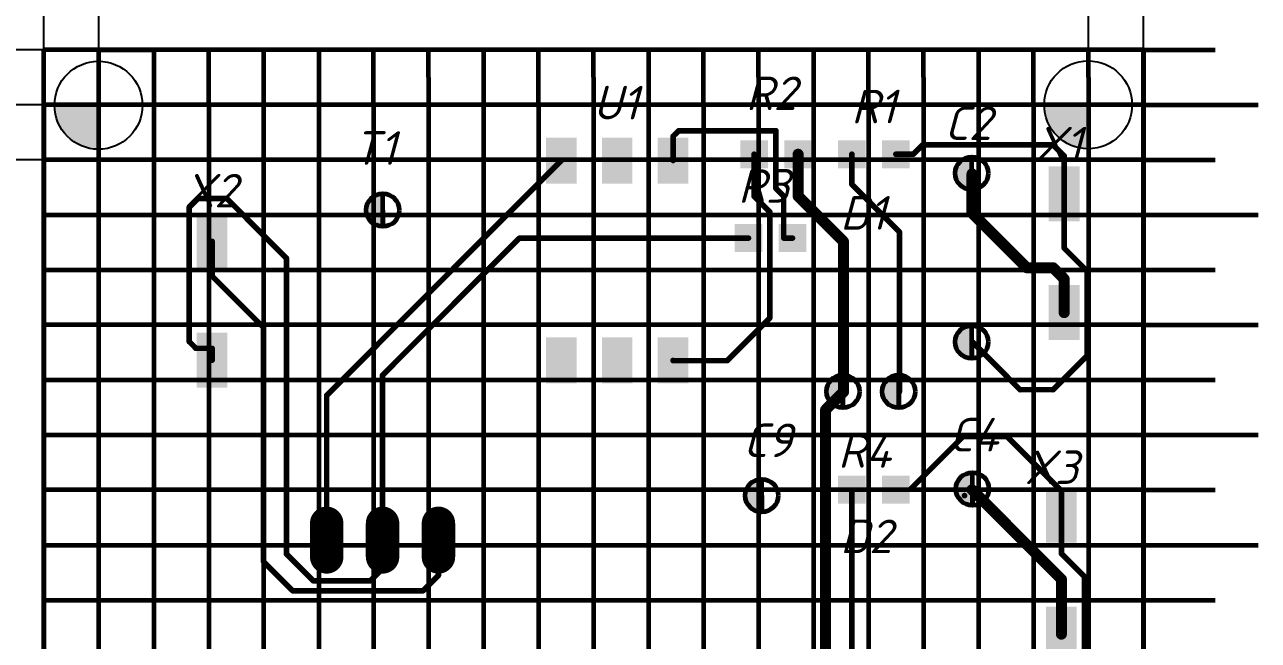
# Model space of a CAD drawing. Header units: millimetres. Extents: x 0 to 9139, y -367 to 2333.
# Drawn here: x 5731.8 to 5843.9, y 1739.6 to 1795.5 of the extents above; entities that cross this region are included whole.
import ezdxf

# ---------------------------------------------------------------- set-up
doc = ezdxf.new("R2010")
doc.units = ezdxf.units.MM
doc.header["$LTSCALE"] = 0.5
doc.layers.get('0').update_dxf_attribs({"lineweight": 60})
doc.layers.get('Defpoints').update_dxf_attribs({"color": 5})
for name, color, linetype in [('3-размеры', 6, 'Continuous'), ('BottomLayer', 5, 'Continuous'), ('TopLayer', 1, 'Continuous'), ('TopOverlay', 2, 'Continuous')]:
    doc.layers.add(name, color=color, linetype=linetype)
doc.layers.add('Слой1', color=7, linetype='Continuous', lineweight=60)
doc.styles.get("Standard").update_dxf_attribs({"font": 'isocpeui.ttf', "width": 0.9})
doc.dimstyles.new('ISO-25', dxfattribs={"dimtxt": 3.5, "dimasz": 3.5, "dimexe": 2, "dimexo": 0, "dimgap": 1, "dimtad": 1, "dimtoh": 1, "dimdec": 0, "dimtxsty": 'Standard', "dimcen": 2.5, "dimadec": 0, "dimazin": 0, "dimtfac": 1, "dimtdec": 0, "dimtmove": 0, "dimatfit": 3, "dimldrblk": 'DOTSMALL', "dimfxl": 1, "dimarcsym": 0})

# ---------------------------------------------------------------- blocks, each defined once
blk = doc.blocks.new('*D81')
at = {"layer": '3-размеры', "color": 0, "lineweight": -2, "transparency": 16777216}
for p, q in [((5733.51, 1788.23), (5733.51, 1812.15)), ((5833.51, 1788.23), (5833.51, 1812.15)), ((5737.01, 1810.15), (5830.01, 1810.15))]:
    blk.add_line(p, q, dxfattribs=at)
at = {"layer": '3-размеры', "color": 0, "transparency": 16777216}
for points in [[(5737.01, 1810.74), (5737.01, 1809.57), (5733.51, 1810.15)], [(5830.01, 1810.74), (5830.01, 1809.57), (5833.51, 1810.15)]]:
    blk.add_solid(points, dxfattribs=at)
at = {"layer": 'Defpoints', "color": 0, "transparency": 16777216}
for p in [(5833.51, 1810.15), (5733.51, 1788.23), (5833.51, 1788.23)]:
    blk.add_point(p, dxfattribs=at)
at = {"layer": '3-размеры', "color": 0, "transparency": 16777216, "insert": (5783.51, 1812.9), "char_height": 3.5, "width": 3.75, "attachment_point": 5}
blk.add_mtext('50h12', dxfattribs=at)
blk = doc.blocks.new('_DotSmall')
at = {"color": 0, "linetype": 'ByBlock', "const_width": 0.5}
blk.add_lwpolyline([(-0.0625, 0, 1), (0.0625, 0, 1)], format="xyb", close=True, dxfattribs=at)
blk = doc.blocks.new('*D77')
at = {"layer": '3-размеры', "color": 0, "lineweight": -2, "transparency": 16777216}
for p, q in [((5738.51, 1783.23), (5738.51, 1803.47)), ((5828.51, 1783.23), (5828.51, 1803.47)), ((5742.01, 1801.47), (5825.01, 1801.47))]:
    blk.add_line(p, q, dxfattribs=at)
at = {"layer": '3-размеры', "color": 0, "transparency": 16777216}
for points in [[(5742.01, 1802.05), (5742.01, 1800.89), (5738.51, 1801.47)], [(5825.01, 1802.05), (5825.01, 1800.89), (5828.51, 1801.47)]]:
    blk.add_solid(points, dxfattribs=at)
at = {"layer": 'Defpoints', "color": 0, "transparency": 16777216}
for p in [(5828.51, 1801.47), (5738.51, 1783.23), (5828.51, 1783.23)]:
    blk.add_point(p, dxfattribs=at)
at = {"layer": '3-размеры', "color": 0, "transparency": 16777216, "insert": (5783.51, 1804.22), "char_height": 3.5, "width": 4.1667, "attachment_point": 5}
blk.add_mtext('45%%P0.2', dxfattribs=at)
blk = doc.blocks.new('*D82')
at = {"layer": '3-размеры', "color": 0, "lineweight": -2, "transparency": 16777216}
for p, q in [((5733.51, 1783.23), (5733.51, 1803.45)), ((5738.51, 1783.23), (5738.51, 1803.45)), ((5730.01, 1801.45), (5711.02, 1801.45)), ((5738.51, 1801.45), (5733.51, 1801.45)), ((5742.01, 1801.45), (5745.51, 1801.45))]:
    blk.add_line(p, q, dxfattribs=at)
at = {"layer": '3-размеры', "color": 0, "transparency": 16777216}
for points in [[(5730.01, 1802.03), (5730.01, 1800.86), (5733.51, 1801.45)], [(5742.01, 1802.03), (5742.01, 1800.86), (5738.51, 1801.45)]]:
    blk.add_solid(points, dxfattribs=at)
at = {"layer": 'Defpoints', "color": 0, "transparency": 16777216}
for p in [(5733.51, 1801.45), (5733.51, 1783.23), (5738.51, 1783.23)]:
    blk.add_point(p, dxfattribs=at)
at = {"layer": '3-размеры', "color": 0, "transparency": 16777216, "insert": (5718.77, 1804.55), "char_height": 3.5, "attachment_point": 5}
blk.add_mtext('2,5%%P0.2', dxfattribs=at)
blk = doc.blocks.new('*D83')
at = {"layer": '3-размеры', "color": 0, "lineweight": -2, "transparency": 16777216}
for p, q in [((5733.51, 1793.23), (5715.27, 1793.23)), ((5717.27, 1789.73), (5717.27, 1491.73)), ((5733.51, 1488.23), (5715.27, 1488.23))]:
    blk.add_line(p, q, dxfattribs=at)
at = {"layer": '3-размеры', "color": 0, "transparency": 16777216}
for points in [[(5716.68, 1789.73), (5717.85, 1789.73), (5717.27, 1793.23)], [(5716.68, 1491.73), (5717.85, 1491.73), (5717.27, 1488.23)]]:
    blk.add_solid(points, dxfattribs=at)
at = {"layer": 'Defpoints', "color": 0, "transparency": 16777216}
for p in [(5733.51, 1793.23), (5717.27, 1488.23), (5733.51, 1488.23)]:
    blk.add_point(p, dxfattribs=at)
at = {"layer": '3-размеры', "color": 0, "transparency": 16777216, "insert": (5714.52, 1640.73), "char_height": 3.5, "attachment_point": 5, "rotation": 90}
blk.add_mtext('150h12', dxfattribs=at)
blk = doc.blocks.new('*D78')
at = {"layer": '3-размеры', "color": 0, "lineweight": -2, "transparency": 16777216}
for p, q in [((5738.51, 1783.23), (5725.18, 1783.23)), ((5727.18, 1779.73), (5727.18, 1496.76)), ((5738.52, 1493.26), (5725.18, 1493.26))]:
    blk.add_line(p, q, dxfattribs=at)
at = {"layer": '3-размеры', "color": 0, "transparency": 16777216}
for points in [[(5726.6, 1779.73), (5727.76, 1779.73), (5727.18, 1783.23)], [(5726.6, 1496.76), (5727.76, 1496.76), (5727.18, 1493.26)]]:
    blk.add_solid(points, dxfattribs=at)
at = {"layer": 'Defpoints', "color": 0, "transparency": 16777216}
for p in [(5738.51, 1783.23), (5727.18, 1493.26), (5738.52, 1493.26)]:
    blk.add_point(p, dxfattribs=at)
at = {"layer": '3-размеры', "color": 0, "transparency": 16777216, "insert": (5724.43, 1638.25), "char_height": 3.5, "attachment_point": 5, "rotation": 90}
blk.add_mtext('145%%P0.2', dxfattribs=at)
blk = doc.blocks.new('*U73')
for p, q in [((-5, 147.5), (-5, 152.5)), ((0.01, 147.5), (0, 152.5)), ((5, 152.5), (5, -152.5)), ((-5, 147.5), (-5, -152.5)), ((0.01, -152.5), (0.01, 147.5))]:
    blk.add_line(p, q)
blk = doc.blocks.new('*U74')
at = {"color": 0, "linetype": 'ByBlock', "lineweight": -2, "transparency": 16777216}
for p in [(0, 0), (15, 0), (30, 0), (45, 0), (60, 0), (75, 0), (90, 0)]:
    blk.add_blockref('*U73', p, dxfattribs=at)
blk = doc.blocks.new('*U75')
for p, q in [((50, 5), (-50, 5)), ((-50, 0), (50, 0)), ((-50, -5), (50, -5))]:
    blk.add_line(p, q)
blk = doc.blocks.new('*U76')
at = {"color": 0, "linetype": 'ByBlock', "lineweight": -2, "transparency": 16777216}
for p in [(0, 285), (0, 270), (0, 255)]:
    blk.add_blockref('*U75', p, dxfattribs=at)
blk = doc.blocks.new('*D84')
at = {"layer": '3-размеры', "color": 0, "lineweight": -2, "transparency": 16777216}
for p, q in [((5727.18, 1791.73), (5727.18, 1795.23)), ((5738.52, 1788.23), (5725.18, 1788.23)), ((5727.18, 1788.23), (5727.18, 1783.23)), ((5738.52, 1783.23), (5725.18, 1783.23)), ((5727.18, 1779.73), (5727.18, 1776.23)), ((5727.18, 1776.23), (5712.53, 1776.23))]:
    blk.add_line(p, q, dxfattribs=at)
at = {"layer": '3-размеры', "color": 0, "transparency": 16777216}
for points in [[(5726.6, 1791.73), (5727.76, 1791.73), (5727.18, 1788.23)], [(5726.6, 1779.73), (5727.76, 1779.73), (5727.18, 1783.23)]]:
    blk.add_solid(points, dxfattribs=at)
at = {"layer": 'Defpoints', "color": 0, "transparency": 16777216}
for p in [(5738.52, 1788.23), (5727.18, 1783.23), (5738.52, 1783.23)]:
    blk.add_point(p, dxfattribs=at)
at = {"layer": '3-размеры', "color": 0, "transparency": 16777216, "insert": (5719.35, 1779.33), "char_height": 3.5, "width": 5.4167, "attachment_point": 5}
blk.add_mtext('2,5%%P0,2', dxfattribs=at)

msp = doc.modelspace()

# ---------------------------------------------------------------- hatches: boundary and pattern name
h = msp.add_hatch(color=256)
h.dxf.hatch_style = 1
h.paths.add_polyline_path([(5817.88, 1783.5, 0.414214), (5816.38, 1782, 0.414214), (5817.88, 1780.5), (5817.88, 1782)])
h = msp.add_hatch(color=256)
h.dxf.hatch_style = 1
h.paths.add_polyline_path([(5764.34, 1780.16, 0.414214), (5762.84, 1778.66, 0.414214), (5764.34, 1777.16), (5764.34, 1778.66)])
h = msp.add_hatch(color=256)
h.dxf.hatch_style = 1
h.paths.add_polyline_path([(5817.88, 1768.18, 0.414214), (5816.38, 1766.68, 0.414214), (5817.88, 1765.18), (5817.88, 1766.68)])
h = msp.add_hatch(color=256)
h.dxf.hatch_style = 1
h.paths.add_polyline_path([(5806.17, 1763.68, 0.414214), (5804.67, 1762.18, 0.414214), (5806.17, 1760.68), (5806.17, 1762.18)])
h = msp.add_hatch(color=256)
h.dxf.hatch_style = 1
h.paths.add_polyline_path([(5811.25, 1763.68, 0.414214), (5809.75, 1762.18, 0.414214), (5811.25, 1760.68), (5811.25, 1762.18)])
h = msp.add_hatch(color=256)
h.dxf.hatch_style = 1
h.paths.add_polyline_path([(5798.79, 1754.22, 0.414214), (5797.29, 1752.72, 0.414214), (5798.79, 1751.22), (5798.79, 1752.72)])
h = msp.add_hatch(color=256)
h.dxf.hatch_style = 1
h.paths.add_polyline_path([(5817.95, 1754.82, 0.414214), (5816.45, 1753.32, 0.414214), (5817.95, 1751.82), (5817.95, 1753.32)])
at = {"layer": 'BottomLayer'}
h = msp.add_hatch(color=256, dxfattribs=at)
h.dxf.hatch_style = 1
edge = h.paths.add_edge_path()
edge.add_line((5738.49, 1788.18), (5734.49, 1788.18))
edge.add_arc((5738.52, 1788.2), 4.03, 180.378, 269.622)
edge.add_line((5738.49, 1784.18), (5738.49, 1788.18))
h = msp.add_hatch(color=256, dxfattribs=at)
h.dxf.hatch_style = 1
edge = h.paths.add_edge_path()
edge.add_line((5828.47, 1788.22), (5824.47, 1788.22))
edge.add_arc((5828.49, 1788.25), 4.03, 180.378, 269.622)
edge.add_line((5828.47, 1784.22), (5828.47, 1788.22))

# ---------------------------------------------------------------- linework, layer by layer
for p, q in [((5833.51, 1793.23), (5733.51, 1793.23)), ((5738.51, 1793.23), (5743.51, 1793.23)), ((5833.51, 1788.23), (5833.51, 1793.23)), ((5833.51, 1793.23), (5840.01, 1793.23)), ((5733.51, 1488.23), (5733.51, 1788.23)), ((5833.51, 1788.23), (5733.51, 1788.23)), ((5833.51, 1788.23), (5833.51, 1785.73)), ((5833.51, 1788.23), (5843.94, 1788.23)), ((5833.51, 1488.23), (5833.51, 1788.23)), ((5833.51, 1785.73), (5833.51, 1488.23)), ((5833.51, 1783.23), (5840.01, 1783.23)), ((5833.51, 1778.23), (5843.94, 1778.23)), ((5833.51, 1773.23), (5840.01, 1773.23)), ((5833.51, 1768.23), (5843.94, 1768.23)), ((5833.51, 1763.23), (5840.01, 1763.23)), ((5833.51, 1758.23), (5843.94, 1758.23)), ((5833.51, 1753.23), (5840.01, 1753.23)), ((5833.51, 1748.23), (5843.94, 1748.23)), ((5833.51, 1743.23), (5840.01, 1743.23))]:
    msp.add_line(p, q)
for centre in [(5738.49, 1788.18), (5828.47, 1788.22)]:
    msp.add_circle(centre, 4, dxfattribs=at)
at = {"layer": 'TopLayer'}
for points, const_width in [([(5791.24, 1785.86), (5790.73, 1785.36)], 0.508), ([(5800.08, 1785.86), (5791.24, 1785.86)], 0.508), ([(5800.08, 1780.63), (5800.08, 1785.86)], 0.508), ([(5790.73, 1783.16), (5790.73, 1785.36)], 0.508), ([(5813.44, 1784.59), (5812.58, 1783.73)], 0.508), ([(5825.28, 1784.59), (5813.44, 1784.59)], 0.508), ([(5826.29, 1783.58), (5825.28, 1784.59)], 0.508), ([(5780.57, 1783.16), (5759.24, 1761.82)], 0.508), ([(5798.1, 1779.92), (5798.1, 1783.73)], 0.508), ([(5802.1, 1779.92), (5802.1, 1783.73)], 1), ([(5806.99, 1780.99), (5806.99, 1783.73)], 0.508), ([(5812.58, 1783.73), (5810.99, 1783.73)], 0.508), ([(5826.29, 1780.14), (5826.29, 1783.58)], 0.508), ([(5817.91, 1778.4), (5817.91, 1781.95)], 1), ([(5811.31, 1776.67), (5806.99, 1780.99)], 0.508), ([(5799.52, 1778.5), (5798.1, 1779.92)], 0.508), ([(5800.79, 1779.92), (5800.08, 1780.63)], 0.508), ([(5800.79, 1776.11), (5800.79, 1779.92)], 0.508), ([(5806.23, 1775.79), (5802.1, 1779.92)], 1), ([(5826.29, 1775.2), (5826.29, 1780.14)], 0.508), ([(5747.55, 1779.72), (5746.74, 1778.9)], 0.508), ([(5746.74, 1766.71), (5746.74, 1778.9)], 0.508), ([(5750.15, 1779.72), (5747.55, 1779.72)], 0.508), ([(5755.58, 1774.28), (5750.15, 1779.72)], 0.508), ([(5822.89, 1773.42), (5817.91, 1778.4)], 1), ([(5799.52, 1768.85), (5799.52, 1778.5)], 0.508), ([(5811.31, 1762.14), (5811.31, 1776.67)], 0.508), ([(5748.82, 1772.66), (5748.82, 1775.82)], 0.508), ([(5776.76, 1776.11), (5764.32, 1763.66)], 0.508), ([(5797.59, 1776.11), (5776.76, 1776.11)], 0.508), ([(5801.59, 1776.11), (5800.79, 1776.11)], 0.508), ([(5806.23, 1762.14), (5806.23, 1775.79)], 1), ([(5755.58, 1747.41), (5755.58, 1774.28)], 0.508), ([(5828.38, 1773.11), (5826.29, 1775.2)], 0.508), ([(5825.28, 1773.42), (5822.89, 1773.42)], 1), ([(5826.29, 1772.4), (5825.28, 1773.42)], 1), ([(5828.38, 1765.44), (5828.38, 1773.11)], 0.508), ([(5753.5, 1767.98), (5748.82, 1772.66)], 0.508), ([(5826.29, 1769.34), (5826.29, 1772.4)], 1), ([(5799.52, 1768.85), (5795.66, 1764.98)], 0.508), ([(5753.5, 1746.72), (5753.5, 1767.98)], 0.508), ([(5747.35, 1766.1), (5746.74, 1766.71)], 0.508), ([(5822.28, 1762.34), (5817.91, 1766.71)], 0.508), ([(5748.82, 1766.1), (5747.35, 1766.1)], 0.508), ([(5748.82, 1765.02), (5748.82, 1766.1)], 0.508), ([(5828.38, 1765.44), (5825.28, 1762.34)], 0.508), ([(5790.73, 1764.98), (5790.73, 1765)], 0.508), ([(5795.66, 1764.98), (5790.73, 1764.98)], 0.508), ([(5764.32, 1748.68), (5764.32, 1763.66)], 0.508), ([(5759.24, 1748.68), (5759.24, 1761.82)], 0.508), ([(5806.23, 1762.14), (5804.6, 1760.51)], 1), ([(5825.28, 1762.34), (5822.28, 1762.34)], 0.508), ([(5804.6, 1735.57), (5804.6, 1760.51)], 1), ([(5817.1, 1758.08), (5812.27, 1753.25)], 0.508), ([(5821.11, 1758.08), (5817.1, 1758.08)], 0.508), ([(5826.04, 1753.15), (5821.11, 1758.08)], 0.508), ([(5806.99, 1738.26), (5806.99, 1753.25)], 0.508), ([(5826.04, 1745.12), (5817.91, 1753.25)], 1), ([(5826.04, 1750.93), (5826.04, 1753.15)], 0.508), ([(5759.24, 1750.2), (5759.24, 1747.15)], 3.05), ([(5764.32, 1750.2), (5764.32, 1747.15)], 3.05), ([(5769.4, 1750.2), (5769.4, 1747.15)], 3.05), ([(5826.04, 1747.46), (5826.04, 1750.93)], 0.508), ([(5764.32, 1746.09), (5764.32, 1748.68)], 0.508), ([(5769.4, 1745.48), (5769.4, 1748.68)], 0.508), ([(5758.01, 1744.98), (5755.58, 1747.41)], 0.508), ([(5828.12, 1745.38), (5826.04, 1747.46)], 0.508), ([(5756.15, 1744.07), (5753.5, 1746.72)], 0.508), ([(5764.32, 1746.09), (5763.21, 1744.98)], 0.508), ([(5769.4, 1745.48), (5767.99, 1744.07)], 0.508), ([(5826.04, 1740.13), (5826.04, 1745.12)], 1), ([(5828.12, 1736.94), (5828.12, 1745.38)], 0.508), ([(5767.99, 1744.07), (5756.15, 1744.07)], 0.508), ([(5763.21, 1744.98), (5758.01, 1744.98)], 0.508)]:
    msp.add_lwpolyline(points, dxfattribs=dict(at, const_width=const_width))
for points, const_width in [([(5791.37, 1785.86, -1), (5791.12, 1785.86, -1)], 0.254), ([(5791.37, 1785.86, -1), (5791.12, 1785.86, -1)], 0.254), ([(5800.21, 1785.86, -1), (5799.95, 1785.86, -1)], 0.254), ([(5800.21, 1785.86, -1), (5799.95, 1785.86, -1)], 0.254), ([(5790.86, 1785.36, -1), (5790.61, 1785.36, -1)], 0.254), ([(5790.86, 1785.36, -1), (5790.61, 1785.36, -1)], 0.254), ([(5813.57, 1784.59, -1), (5813.32, 1784.59, -1)], 0.254), ([(5813.57, 1784.59, -1), (5813.32, 1784.59, -1)], 0.254), ([(5825.41, 1784.59, -1), (5825.15, 1784.59, -1)], 0.254), ([(5825.41, 1784.59, -1), (5825.15, 1784.59, -1)], 0.254), ([(5780.7, 1783.16, -1), (5780.45, 1783.16, -1)], 0.254), ([(5790.86, 1783.16, -1), (5790.61, 1783.16, -1)], 0.254), ([(5798.23, 1783.73, -1), (5797.97, 1783.73, -1)], 0.254), ([(5802.35, 1783.73, -1), (5801.85, 1783.73, -1)], 0.5), ([(5807.12, 1783.73, -1), (5806.86, 1783.73, -1)], 0.254), ([(5811.12, 1783.73, -1), (5810.86, 1783.73, -1)], 0.254), ([(5812.71, 1783.73, -1), (5812.45, 1783.73, -1)], 0.254), ([(5812.71, 1783.73, -1), (5812.45, 1783.73, -1)], 0.254), ([(5826.42, 1783.58, -1), (5826.17, 1783.58, -1)], 0.254), ([(5826.42, 1783.58, -1), (5826.17, 1783.58, -1)], 0.254), ([(5818.16, 1781.95, -1), (5817.66, 1781.95, -1)], 0.5), ([(5807.12, 1780.99, -1), (5806.86, 1780.99, -1)], 0.254), ([(5807.12, 1780.99, -1), (5806.86, 1780.99, -1)], 0.254), ([(5798.23, 1779.92, -1), (5797.97, 1779.92, -1)], 0.254), ([(5798.23, 1779.92, -1), (5797.97, 1779.92, -1)], 0.254), ([(5800.21, 1780.63, -1), (5799.95, 1780.63, -1)], 0.254), ([(5800.21, 1780.63, -1), (5799.95, 1780.63, -1)], 0.254), ([(5800.92, 1779.92, -1), (5800.67, 1779.92, -1)], 0.254), ([(5800.92, 1779.92, -1), (5800.67, 1779.92, -1)], 0.254), ([(5802.35, 1779.92, -1), (5801.85, 1779.92, -1)], 0.5), ([(5802.35, 1779.92, -1), (5801.85, 1779.92, -1)], 0.5), ([(5826.42, 1780.14, -1), (5826.17, 1780.14, -1)], 0.254), ([(5826.42, 1780.14, -1), (5826.17, 1780.14, -1)], 0.254), ([(5746.87, 1778.9, -1), (5746.61, 1778.9, -1)], 0.254), ([(5746.87, 1778.9, -1), (5746.61, 1778.9, -1)], 0.254), ([(5747.68, 1779.72, -1), (5747.43, 1779.72, -1)], 0.254), ([(5747.68, 1779.72, -1), (5747.43, 1779.72, -1)], 0.254), ([(5750.27, 1779.72, -1), (5750.02, 1779.72, -1)], 0.254), ([(5750.27, 1779.72, -1), (5750.02, 1779.72, -1)], 0.254), ([(5818.16, 1778.4, -1), (5817.66, 1778.4, -1)], 0.5), ([(5818.16, 1778.4, -1), (5817.66, 1778.4, -1)], 0.5), ([(5799.65, 1778.5, -1), (5799.4, 1778.5, -1)], 0.254), ([(5799.65, 1778.5, -1), (5799.4, 1778.5, -1)], 0.254), ([(5811.44, 1776.67, -1), (5811.18, 1776.67, -1)], 0.254), ([(5811.44, 1776.67, -1), (5811.18, 1776.67, -1)], 0.254), ([(5748.95, 1775.82, -1), (5748.7, 1775.82, -1)], 0.254), ([(5776.89, 1776.11, -1), (5776.64, 1776.11, -1)], 0.254), ([(5776.89, 1776.11, -1), (5776.64, 1776.11, -1)], 0.254), ([(5797.72, 1776.11, -1), (5797.47, 1776.11, -1)], 0.254), ([(5800.92, 1776.11, -1), (5800.67, 1776.11, -1)], 0.254), ([(5800.92, 1776.11, -1), (5800.67, 1776.11, -1)], 0.254), ([(5801.72, 1776.11, -1), (5801.47, 1776.11, -1)], 0.254), ([(5806.48, 1775.79, -1), (5805.98, 1775.79, -1)], 0.5), ([(5806.48, 1775.79, -1), (5805.98, 1775.79, -1)], 0.5), ([(5755.71, 1774.28, -1), (5755.45, 1774.28, -1)], 0.254), ([(5755.71, 1774.28, -1), (5755.45, 1774.28, -1)], 0.254), ([(5826.42, 1775.2, -1), (5826.17, 1775.2, -1)], 0.254), ([(5826.42, 1775.2, -1), (5826.17, 1775.2, -1)], 0.254), ([(5823.14, 1773.42, -1), (5822.64, 1773.42, -1)], 0.5), ([(5823.14, 1773.42, -1), (5822.64, 1773.42, -1)], 0.5), ([(5825.53, 1773.42, -1), (5825.03, 1773.42, -1)], 0.5), ([(5825.53, 1773.42, -1), (5825.03, 1773.42, -1)], 0.5), ([(5828.5, 1773.11, -1), (5828.25, 1773.11, -1)], 0.254), ([(5828.5, 1773.11, -1), (5828.25, 1773.11, -1)], 0.254), ([(5748.95, 1772.66, -1), (5748.7, 1772.66, -1)], 0.254), ([(5748.95, 1772.66, -1), (5748.7, 1772.66, -1)], 0.254), ([(5826.54, 1772.4, -1), (5826.04, 1772.4, -1)], 0.5), ([(5826.54, 1772.4, -1), (5826.04, 1772.4, -1)], 0.5), ([(5799.65, 1768.85, -1), (5799.4, 1768.85, -1)], 0.254), ([(5799.65, 1768.85, -1), (5799.4, 1768.85, -1)], 0.254), ([(5826.54, 1769.34, -1), (5826.04, 1769.34, -1)], 0.5), ([(5753.63, 1767.98, -1), (5753.37, 1767.98, -1)], 0.254), ([(5753.63, 1767.98, -1), (5753.37, 1767.98, -1)], 0.254), ([(5746.87, 1766.71, -1), (5746.61, 1766.71, -1)], 0.254), ([(5746.87, 1766.71, -1), (5746.61, 1766.71, -1)], 0.254), ([(5818.04, 1766.71, -1), (5817.79, 1766.71, -1)], 0.254), ([(5747.48, 1766.1, -1), (5747.22, 1766.1, -1)], 0.254), ([(5747.48, 1766.1, -1), (5747.22, 1766.1, -1)], 0.254), ([(5748.95, 1766.1, -1), (5748.7, 1766.1, -1)], 0.254), ([(5748.95, 1766.1, -1), (5748.7, 1766.1, -1)], 0.254), ([(5828.5, 1765.44, -1), (5828.25, 1765.44, -1)], 0.254), ([(5828.5, 1765.44, -1), (5828.25, 1765.44, -1)], 0.254), ([(5748.95, 1765.02, -1), (5748.7, 1765.02, -1)], 0.254), ([(5790.86, 1765, -1), (5790.61, 1765, -1)], 0.254), ([(5790.86, 1764.98, -1), (5790.61, 1764.98, -1)], 0.254), ([(5790.86, 1764.98, -1), (5790.61, 1764.98, -1)], 0.254), ([(5795.79, 1764.98, -1), (5795.54, 1764.98, -1)], 0.254), ([(5795.79, 1764.98, -1), (5795.54, 1764.98, -1)], 0.254), ([(5764.45, 1763.66, -1), (5764.19, 1763.66, -1)], 0.254), ([(5764.45, 1763.66, -1), (5764.19, 1763.66, -1)], 0.254), ([(5759.37, 1761.82, -1), (5759.11, 1761.82, -1)], 0.254), ([(5759.37, 1761.82, -1), (5759.11, 1761.82, -1)], 0.254), ([(5806.48, 1762.14, -1), (5805.98, 1762.14, -1)], 0.5), ([(5806.48, 1762.14, -1), (5805.98, 1762.14, -1)], 0.5), ([(5811.44, 1762.14, -1), (5811.18, 1762.14, -1)], 0.254), ([(5822.41, 1762.34, -1), (5822.15, 1762.34, -1)], 0.254), ([(5822.41, 1762.34, -1), (5822.15, 1762.34, -1)], 0.254), ([(5825.41, 1762.34, -1), (5825.15, 1762.34, -1)], 0.254), ([(5825.41, 1762.34, -1), (5825.15, 1762.34, -1)], 0.254), ([(5804.85, 1760.51, -1), (5804.35, 1760.51, -1)], 0.5), ([(5804.85, 1760.51, -1), (5804.35, 1760.51, -1)], 0.5), ([(5821.24, 1758.08, -1), (5820.99, 1758.08, -1)], 0.254), ([(5821.24, 1758.08, -1), (5820.99, 1758.08, -1)], 0.254), ([(5818.16, 1753.25, -1), (5817.66, 1753.25, -1)], 0.5), ([(5826.17, 1753.15, -1), (5825.91, 1753.15, -1)], 0.254), ([(5826.17, 1753.15, -1), (5825.91, 1753.15, -1)], 0.254), ([(5817.36, 1752.72, -1), (5817.1, 1752.72, -1)], 0.254), ([(5817.36, 1752.72, -1), (5817.1, 1752.72, -1)], 0.254), ([(5760, 1750.2, -1), (5758.48, 1750.2, -1)], 1.52), ([(5765.08, 1750.2, -1), (5763.56, 1750.2, -1)], 1.52), ([(5770.16, 1750.2, -1), (5768.64, 1750.2, -1)], 1.52), ([(5826.17, 1750.93, -1), (5825.91, 1750.93, -1)], 0.254), ([(5826.17, 1750.93, -1), (5825.91, 1750.93, -1)], 0.254), ([(5760, 1747.15, -1), (5758.48, 1747.15, -1)], 1.52), ([(5759.37, 1748.68, -1), (5759.11, 1748.68, -1)], 0.254), ([(5765.08, 1747.15, -1), (5763.56, 1747.15, -1)], 1.52), ([(5764.45, 1748.68, -1), (5764.19, 1748.68, -1)], 0.254), ([(5764.45, 1748.68, -1), (5764.19, 1748.68, -1)], 0.254), ([(5770.16, 1747.15, -1), (5768.64, 1747.15, -1)], 1.52), ([(5769.53, 1748.68, -1), (5769.27, 1748.68, -1)], 0.254), ([(5755.71, 1747.41, -1), (5755.45, 1747.41, -1)], 0.254), ([(5755.71, 1747.41, -1), (5755.45, 1747.41, -1)], 0.254), ([(5826.17, 1747.46, -1), (5825.91, 1747.46, -1)], 0.254), ([(5826.17, 1747.46, -1), (5825.91, 1747.46, -1)], 0.254), ([(5753.63, 1746.72, -1), (5753.37, 1746.72, -1)], 0.254), ([(5753.63, 1746.72, -1), (5753.37, 1746.72, -1)], 0.254), ([(5764.45, 1746.09, -1), (5764.19, 1746.09, -1)], 0.254), ([(5764.45, 1746.09, -1), (5764.19, 1746.09, -1)], 0.254), ([(5769.53, 1745.48, -1), (5769.27, 1745.48, -1)], 0.254), ([(5769.53, 1745.48, -1), (5769.27, 1745.48, -1)], 0.254), ([(5826.29, 1745.12, -1), (5825.79, 1745.12, -1)], 0.5), ([(5826.29, 1745.12, -1), (5825.79, 1745.12, -1)], 0.5), ([(5828.25, 1745.38, -1), (5828, 1745.38, -1)], 0.254), ([(5828.25, 1745.38, -1), (5828, 1745.38, -1)], 0.254), ([(5756.28, 1744.07, -1), (5756.03, 1744.07, -1)], 0.254), ([(5756.28, 1744.07, -1), (5756.03, 1744.07, -1)], 0.254), ([(5758.14, 1744.98, -1), (5757.89, 1744.98, -1)], 0.254), ([(5758.14, 1744.98, -1), (5757.89, 1744.98, -1)], 0.254), ([(5763.33, 1744.98, -1), (5763.08, 1744.98, -1)], 0.254), ([(5763.33, 1744.98, -1), (5763.08, 1744.98, -1)], 0.254), ([(5768.12, 1744.07, -1), (5767.86, 1744.07, -1)], 0.254), ([(5768.12, 1744.07, -1), (5767.86, 1744.07, -1)], 0.254), ([(5826.29, 1740.13, -1), (5825.79, 1740.13, -1)], 0.5)]:
    msp.add_lwpolyline(points, format="xyb", close=True, dxfattribs=dict(at, const_width=const_width))
for points in [[(5779.18, 1781.07), (5779.18, 1785.25), (5781.96, 1781.07), (5781.96, 1785.25)], [(5784.26, 1781.07), (5784.26, 1785.25), (5787.04, 1781.07), (5787.04, 1785.25)], [(5789.34, 1781.07), (5789.34, 1785.25), (5792.12, 1781.07), (5792.12, 1785.25)], [(5799.36, 1782.46), (5796.84, 1782.46), (5799.36, 1785), (5796.84, 1785)], [(5803.36, 1782.46), (5800.84, 1782.46), (5803.36, 1785), (5800.84, 1785)], [(5808.25, 1782.46), (5805.73, 1782.46), (5808.25, 1785), (5805.73, 1785)], [(5812.25, 1782.46), (5809.73, 1782.46), (5812.25, 1785), (5809.73, 1785)], [(5824.89, 1777.64), (5824.89, 1782.64), (5827.69, 1777.64), (5827.69, 1782.64)], [(5747.42, 1773.32), (5747.42, 1778.32), (5750.22, 1773.32), (5750.22, 1778.32)], [(5798.85, 1774.84), (5796.33, 1774.84), (5798.85, 1777.38), (5796.33, 1777.38)], [(5802.85, 1774.84), (5800.33, 1774.84), (5802.85, 1777.38), (5800.33, 1777.38)], [(5824.89, 1766.84), (5824.89, 1771.84), (5827.69, 1766.84), (5827.69, 1771.84)], [(5747.42, 1762.52), (5747.42, 1767.52), (5750.22, 1762.52), (5750.22, 1767.52)], [(5779.18, 1762.91), (5779.18, 1767.09), (5781.96, 1762.91), (5781.96, 1767.09)], [(5784.26, 1762.91), (5784.26, 1767.09), (5787.04, 1762.91), (5787.04, 1767.09)], [(5789.34, 1762.91), (5789.34, 1767.09), (5792.12, 1762.91), (5792.12, 1767.09)], [(5808.25, 1751.98), (5805.73, 1751.98), (5808.25, 1754.52), (5805.73, 1754.52)], [(5812.25, 1751.98), (5809.73, 1751.98), (5812.25, 1754.52), (5809.73, 1754.52)], [(5824.64, 1748.43), (5824.64, 1753.43), (5827.44, 1748.43), (5827.44, 1753.43)], [(5824.64, 1737.63), (5824.64, 1742.63), (5827.44, 1737.63), (5827.44, 1742.63)]]:
    msp.add_solid(points, dxfattribs=at)
at = {"layer": 'Слой1'}
for p, q in [((5817.88, 1780.5), (5817.88, 1783.5)), ((5817.88, 1782), (5817.88, 1780.5)), ((5764.34, 1777.16), (5764.34, 1780.16)), ((5764.34, 1778.66), (5764.34, 1777.16)), ((5817.88, 1765.18), (5817.88, 1768.18)), ((5817.88, 1766.68), (5817.88, 1765.18)), ((5806.17, 1760.68), (5806.17, 1763.68)), ((5811.25, 1760.68), (5811.25, 1763.68)), ((5806.17, 1762.18), (5806.17, 1760.68)), ((5811.25, 1762.18), (5811.25, 1760.68)), ((5798.79, 1751.22), (5798.79, 1754.22)), ((5817.95, 1751.82), (5817.95, 1754.82)), ((5817.95, 1753.32), (5817.95, 1751.82)), ((5798.79, 1752.72), (5798.79, 1751.22))]:
    msp.add_line(p, q, dxfattribs=at)
for centre in [(5817.88, 1782), (5764.34, 1778.66), (5817.88, 1766.68), (5806.17, 1762.18), (5811.25, 1762.18), (5798.79, 1752.72), (5817.95, 1753.32)]:
    msp.add_circle(centre, 1.5, dxfattribs=at)

# ---------------------------------------------------------------- block references
for name, p in [('*U74', (5738.51, 1640.73)), ('*U76', (5783.51, 1493.23))]:
    msp.add_blockref(name, p)

# ---------------------------------------------------------------- texts
at = {"layer": 'TopOverlay'}
for s, p in [('R2', (5797.34, 1787.74)), ('U1', (5783.45, 1786.89)), ('R1', (5806.93, 1786.54)), ('C2', (5815.41, 1785.03)), ('T1', (5761.63, 1782.77)), ('X1', (5823.66, 1783.17)), ('R3', (5796.64, 1779.32)), ('X2', (5746.26, 1778.9)), ('D1', (5805.92, 1776.88)), ('C9', (5797.11, 1756.22)), ('C4', (5815.81, 1756.73)), ('R4', (5805.72, 1755.25)), ('X3', (5822.68, 1753.77)), ('D2', (5805.92, 1747.49))]:
    msp.add_text(s, height=3.048, dxfattribs=at).set_placement(p)

# ---------------------------------------------------------------- dimensions: what is measured, and where the dimension line sits
at = {"layer": '3-размеры'}
for base, p1, p2, text, picture, middle in [((5833.51, 1810.15), (5733.51, 1788.23), (5833.51, 1788.23), '50h12', '*D81', (5783.51, 1810.15)), ((5828.51, 1801.47), (5738.51, 1783.23), (5828.51, 1783.23), '45%%P0.2', '*D77', (5783.51, 1801.47))]:
    dim = msp.add_linear_dim(base=base, p1=p1, p2=p2, text=text, dimstyle='ISO-25', dxfattribs=at)
    dim.commit()
    dim.dimension.update_dxf_attribs({"geometry": picture, "text_midpoint": middle, "dimtype": 160})
dim = msp.add_linear_dim(base=(5733.51, 1801.45), p1=(5738.51, 1783.23), p2=(5733.51, 1783.23), text='2,<>%%P0.2', dimstyle='ISO-25', dxfattribs=at)
dim.commit()
dim.dimension.update_dxf_attribs({"geometry": '*D82', "text_midpoint": (5718.77, 1804.55)})
for base, p1, p2, text, picture, middle in [((5727.18, 1783.23), (5738.52, 1788.23), (5738.52, 1783.23), '2,5%%P0,2', '*D84', (5719.35, 1779.33)), ((5717.27, 1488.23), (5733.51, 1793.23), (5733.51, 1488.23), '150h12', '*D83', (5714.52, 1640.73)), ((5727.18, 1493.26), (5738.51, 1783.23), (5738.52, 1493.26), '145%%P0.2', '*D78', (5724.43, 1638.25))]:
    dim = msp.add_linear_dim(base=base, p1=p1, p2=p2, angle=90, text=text, dimstyle='ISO-25', dxfattribs=at)
    dim.commit()
    dim.dimension.update_dxf_attribs({"geometry": picture, "text_midpoint": middle})

doc.saveas('drawing.dxf')
